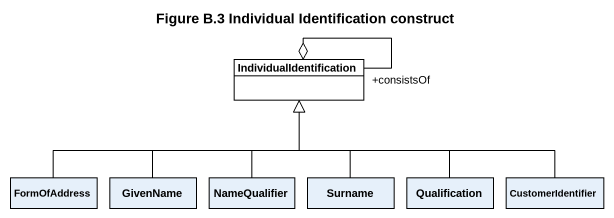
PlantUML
@startuml
title Figure B.3 Individual Identification construct
hide circle
hide empty members
class IndividualIdentification #FFFFFF
class FormOfAddress
class GivenName
class NameQualifier
class Surname
class Qualification
class CustomerIdentifier
IndividualIdentification "+consistsOf" --o IndividualIdentification
FormOfAddress -right-|> IndividualIdentification
GivenName -up-|> IndividualIdentification
NameQualifier -up-|> IndividualIdentification
Surname -up-|> IndividualIdentification
Qualification -up-|> IndividualIdentification
CustomerIdentifier -left-|> IndividualIdentification
@enduml
